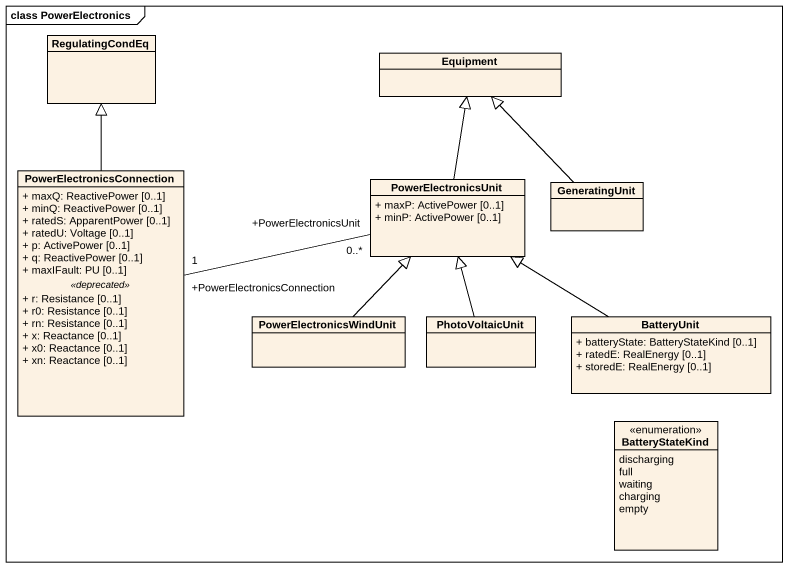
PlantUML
@startuml
mainframe class PowerElectronics
hide circle
hide empty members
skinparam classAttributeIconSize 0
class RegulatingCondEq
class Equipment
class PowerElectronicsConnection {
  + maxQ: ReactivePower [0..1]
  + minQ: ReactivePower [0..1]
  + ratedS: ApparentPower [0..1]
  + ratedU: Voltage [0..1]
  + p: ActivePower [0..1]
  + q: ReactivePower [0..1]
  + maxIFault: PU [0..1]
  .. <<deprecated>> ..
  + r: Resistance [0..1]
  + r0: Resistance [0..1]
  + rn: Resistance [0..1]
  + x: Reactance [0..1]
  + x0: Reactance [0..1]
  + xn: Reactance [0..1]
}
class PowerElectronicsUnit {
  + maxP: ActivePower [0..1]
  + minP: ActivePower [0..1]
}
class GeneratingUnit
class PowerElectronicsWindUnit
class PhotoVoltaicUnit
class BatteryUnit {
  + batteryState: BatteryStateKind [0..1]
  + ratedE: RealEnergy [0..1]
  + storedE: RealEnergy [0..1]
}
enum BatteryStateKind {
  discharging
  full
  waiting
  charging
  empty
}
PowerElectronicsConnection -up-|> RegulatingCondEq
PowerElectronicsConnection "+PowerElectronicsConnection\n1" -right- "+PowerElectronicsUnit\n0..*" PowerElectronicsUnit
PowerElectronicsUnit -up-|> Equipment
GeneratingUnit -up-|> Equipment
PowerElectronicsWindUnit -up-|> PowerElectronicsUnit
PhotoVoltaicUnit -up-|> PowerElectronicsUnit
BatteryUnit -up-|> PowerElectronicsUnit
@enduml
